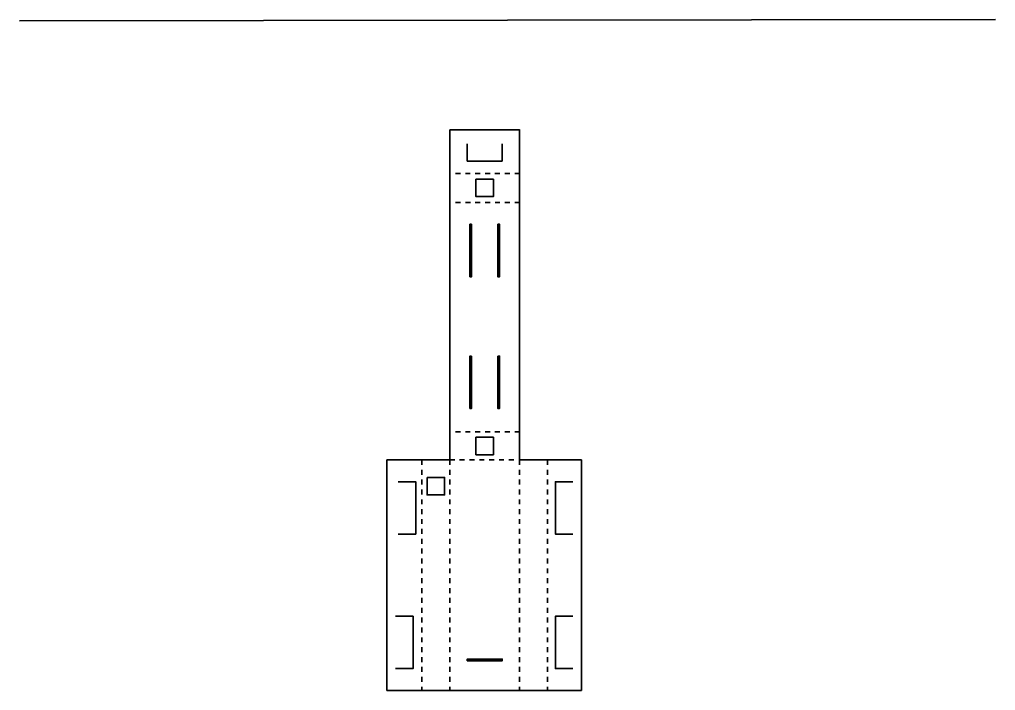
# Model space of a CAD drawing. Header units: millimetres. Extents: x 56 to 336, y -235 to -43.
import ezdxf

# ---------------------------------------------------------------- set-up
doc = ezdxf.new("R2010")
doc.units = ezdxf.units.MM
doc.header["$MEASUREMENT"] = 0
for name, pattern in [('AI-Linetype-0', [2.822222, 1.411111, -1.411111]), ('AI-Linetype-1', [2.822222, 1.411111, -1.411111]), ('AI-Linetype-2', [2.822222, 1.411111, -1.411111]), ('AI-Linetype-3', [2.822222, 1.411111, -1.411111]), ('AI-Linetype-4', [2.822222, 1.411111, -1.411111]), ('AI-Linetype-5', [2.822222, 1.411111, -1.411111]), ('AI-Linetype-6', [2.822222, 1.411111, -1.411111]), ('AI-Linetype-7', [2.822222, 1.411111, -1.411111])]:
    doc.linetypes.add(name, pattern=pattern)
doc.layers.add('Layer 1', color=7, linetype='Continuous', lineweight=0)

# ---------------------------------------------------------------- blocks, each defined once
blk = doc.blocks.new('Block_0')
at = {"layer": 'Layer 1', "color": 1, "lineweight": 35, "true_color": 0xff0000}
for p, q in [((179.59, -74.62), (199.59, -74.62)), ((179.59, -87.14), (179.59, -74.64)), ((199.59, -87.08), (199.59, -74.58)), ((179.59, -95.14), (179.59, -87.14)), ((199.59, -95.16), (199.59, -87.16)), ((179.59, -161.14), (179.59, -95.14)), ((199.59, -161.13), (199.59, -95.13)), ((179.59, -161.14), (179.59, -169.14)), ((199.59, -161.14), (199.59, -169.14)), ((171.59, -169.14), (161.59, -169.14)), ((161.59, -169.14), (161.59, -235.14)), ((179.59, -169.14), (171.59, -169.14)), ((199.59, -169.14), (207.59, -169.14)), ((207.35, -169.14), (217.35, -169.14)), ((217.35, -169.14), (217.35, -235.14)), ((171.59, -235.14), (161.59, -235.14)), ((179.59, -235.14), (171.59, -235.14)), ((179.59, -235.14), (199.59, -235.14)), ((199.59, -235.14), (207.59, -235.14)), ((207.35, -235.14), (217.35, -235.14))]:
    blk.add_line(p, q, dxfattribs=at)
at = {"layer": 'Layer 1', "color": 1, "linetype": 'AI-Linetype-5', "lineweight": 35, "true_color": 0xff0000}
blk.add_line((199.59, -87.12), (179.59, -87.12), dxfattribs=at)
at = {"layer": 'Layer 1', "color": 1, "linetype": 'AI-Linetype-1', "lineweight": 35, "true_color": 0xff0000}
blk.add_line((199.6, -95.44), (179.6, -95.44), dxfattribs=at)
at = {"layer": 'Layer 1', "color": 1, "linetype": 'AI-Linetype-0', "lineweight": 35, "true_color": 0xff0000}
blk.add_line((199.59, -161.14), (179.59, -161.14), dxfattribs=at)
at = {"layer": 'Layer 1', "color": 1, "linetype": 'AI-Linetype-7', "lineweight": 35, "true_color": 0xff0000}
blk.add_line((171.59, -169.14), (171.59, -235.14), dxfattribs=at)
at = {"layer": 'Layer 1', "color": 1, "linetype": 'AI-Linetype-2', "lineweight": 35, "true_color": 0xff0000}
blk.add_line((179.59, -169.14), (199.59, -169.14), dxfattribs=at)
at = {"layer": 'Layer 1', "color": 1, "linetype": 'AI-Linetype-4', "lineweight": 35, "true_color": 0xff0000}
blk.add_line((179.59, -169.14), (179.59, -235.14), dxfattribs=at)
at = {"layer": 'Layer 1', "color": 1, "linetype": 'AI-Linetype-3', "lineweight": 35, "true_color": 0xff0000}
blk.add_line((199.59, -169.14), (199.59, -235.14), dxfattribs=at)
at = {"layer": 'Layer 1', "color": 1, "linetype": 'AI-Linetype-6', "lineweight": 35, "true_color": 0xff0000}
blk.add_line((207.59, -169.14), (207.59, -235.14), dxfattribs=at)
at = {"layer": 'Layer 1', "color": 1, "lineweight": 35, "true_color": 0xff0000}
for points in [[(194.59, -78.62), (194.59, -83.62), (184.59, -83.62), (184.59, -78.62)], [(164.84, -190.39), (169.84, -190.39), (169.84, -175.39), (164.84, -175.39)], [(214.85, -190.39), (209.85, -190.39), (209.85, -175.39), (214.85, -175.39)], [(164.09, -228.89), (169.09, -228.89), (169.09, -213.89), (164.09, -213.89)], [(214.85, -228.89), (209.85, -228.89), (209.85, -213.89), (214.85, -213.89)]]:
    blk.add_lwpolyline(points, dxfattribs=at)
for points in [[(187.1, -88.78), (192.1, -88.78), (192.1, -93.78), (187.1, -93.78)], [(185.84, -101.69), (185.34, -101.69), (185.34, -116.69), (185.84, -116.69)], [(193.34, -101.69), (193.84, -101.69), (193.84, -116.69), (193.34, -116.69)], [(185.84, -139.41), (185.34, -139.41), (185.34, -154.41), (185.84, -154.41)], [(193.34, -139.41), (193.84, -139.41), (193.84, -154.41), (193.34, -154.41)], [(187.09, -162.64), (192.09, -162.64), (192.09, -167.64), (187.09, -167.64)], [(173.09, -174.14), (178.09, -174.14), (178.09, -179.14), (173.09, -179.14)], [(184.6, -226.64), (184.6, -226.14), (194.6, -226.14), (194.6, -226.64)]]:
    blk.add_lwpolyline(points, close=True, dxfattribs=at)

msp = doc.modelspace()

# ---------------------------------------------------------------- linework, layer by layer
at = {"layer": 'Layer 1', "color": 1, "lineweight": 35, "true_color": 0xff0000}
msp.add_line((56.42, -43.44), (335.82, -43.07), dxfattribs=at)

# ---------------------------------------------------------------- block references
at = {"layer": 'Layer 1'}
msp.add_blockref('Block_0', (0, 0), dxfattribs=at)

doc.saveas('drawing.dxf')
